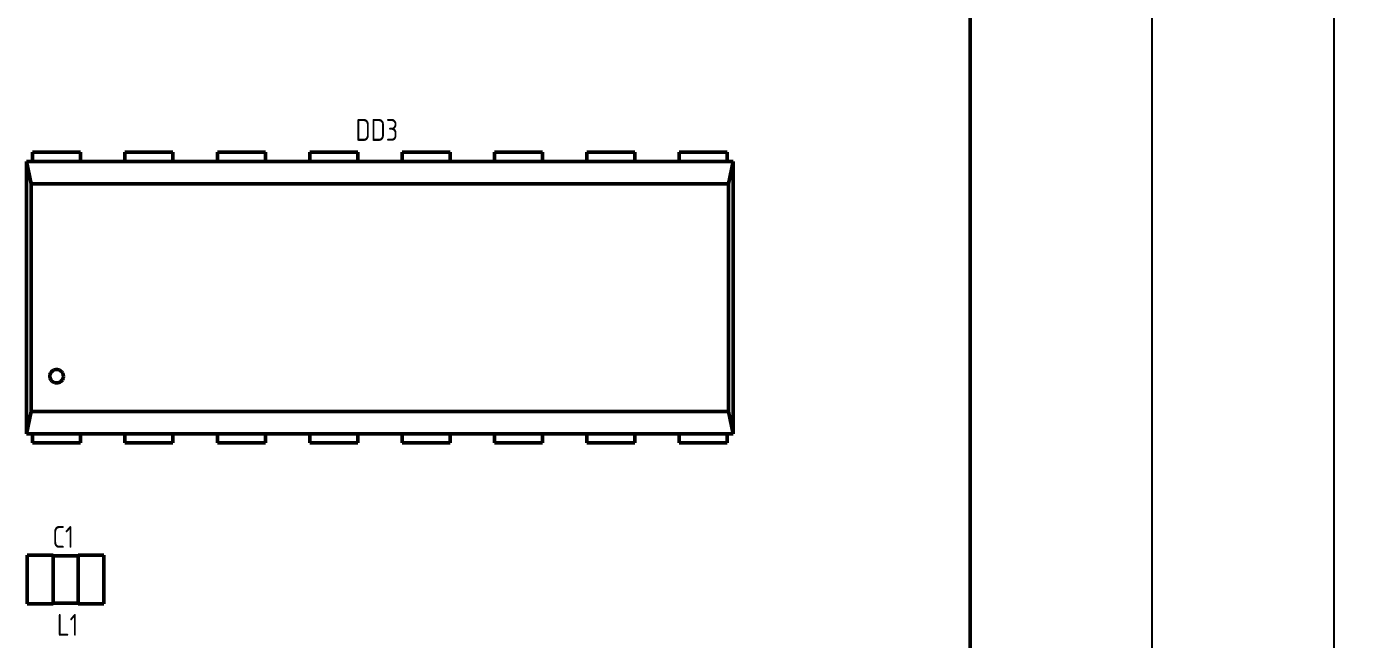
# Model space of a CAD drawing. Extents: x 260 to 1101, y 70 to 664.
# Drawn here: x 454.6 to 527.8, y 512.7 to 546.4 of the extents above; entities that cross this region are included whole.
import ezdxf

# ---------------------------------------------------------------- set-up
doc = ezdxf.new("R2010")
doc.units = 0
doc.header["$MEASUREMENT"] = 0
doc.layers.get('0').update_dxf_attribs({"linetype": 'CONTINUOUS', "lineweight": 15})
doc.layers.get('DEFPOINTS').update_dxf_attribs({"linetype": 'CONTINUOUS'})
doc.layers.add('Основная', color=7, linetype='CONTINUOUS', lineweight=50)
doc.styles.add('GOST type A0', font='', dxfattribs={"oblique": 15, "height": 3.5})
doc.styles.get('GOST type A0').set_extended_font_data('GOST type A')
doc.dimstyles.new('ISO-25', dxfattribs={"dimtxt": 2.5, "dimasz": 2.5, "dimexe": 1.25, "dimexo": 0.625, "dimtad": 1, "dimtxsty": 'Standard', "dimcen": 2.5, "dimadec": 0, "dimazin": 0, "dimtfac": 1, "dimtmove": 0, "dimatfit": 3, "dimfxl": 1, "dimarcsym": 0})

# ---------------------------------------------------------------- blocks, each defined once
blk = doc.blocks.new('*D2')
at = {"color": 0, "lineweight": -2, "transparency": 16777216}
for p, q in [((502.125, 584.961), (517.75, 584.961)), ((516.5, 582.461), (516.5, 357.461)), ((502.125, 354.961), (517.75, 354.961))]:
    blk.add_line(p, q, dxfattribs=at)
at = {"color": 0, "transparency": 16777216}
for points in [[(516.083, 582.461), (516.917, 582.461), (516.5, 584.961)], [(516.083, 357.461), (516.917, 357.461), (516.5, 354.961)]]:
    blk.add_solid(points, dxfattribs=at)
at = {"layer": 'DEFPOINTS', "color": 0, "transparency": 16777216}
for p in [(501.5, 584.961), (501.5, 354.961), (516.5, 354.961)]:
    blk.add_point(p, dxfattribs=at)
at = {"color": 0, "transparency": 16777216, "insert": (514.125, 469.961), "char_height": 3.5, "attachment_point": 5, "rotation": 90, "style": 'GOST type A0'}
blk.add_mtext('115*', dxfattribs=at)
blk = doc.blocks.new('*D3')
at = {"color": 0, "lineweight": -2, "transparency": 16777216}
for p, q in [((467.323, 607.161), (527.75, 607.161)), ((526.5, 604.661), (526.5, 352.461)), ((507.125, 349.961), (527.75, 349.961))]:
    blk.add_line(p, q, dxfattribs=at)
at = {"color": 0, "transparency": 16777216}
for points in [[(526.083, 604.661), (526.917, 604.661), (526.5, 607.161)], [(526.083, 352.461), (526.917, 352.461), (526.5, 349.961)]]:
    blk.add_solid(points, dxfattribs=at)
at = {"layer": 'DEFPOINTS', "color": 0, "transparency": 16777216}
for p in [(466.698, 607.161), (506.5, 349.961), (526.5, 349.961)]:
    blk.add_point(p, dxfattribs=at)
at = {"color": 0, "transparency": 16777216, "insert": (523.863, 478.561), "char_height": 3.5, "attachment_point": 5, "rotation": 90, "style": 'GOST type A0'}
blk.add_mtext('128,6*', dxfattribs=at)

msp = doc.modelspace()

# ---------------------------------------------------------------- linework, layer by layer
at = {"layer": 'Основная'}
for p, q in [((506.5, 349.961), (506.5, 589.961)), ((457.58, 539.449), (454.94, 539.449)), ((454.94, 539.449), (454.94, 538.939)), ((454.94, 538.939), (454.94, 539.449)), ((454.94, 539.449), (457.58, 539.449)), ((457.58, 539.449), (454.94, 539.449)), ((454.94, 539.449), (454.94, 538.939)), ((454.94, 538.939), (454.94, 539.449)), ((454.94, 539.449), (457.58, 539.449)), ((457.58, 538.939), (457.58, 539.449)), ((457.58, 538.939), (457.58, 539.449)), ((457.58, 538.939), (457.58, 539.449)), ((457.58, 538.939), (457.58, 539.449)), ((462.66, 539.449), (460.02, 539.449)), ((460.02, 539.449), (460.02, 538.939)), ((460.02, 538.939), (460.02, 539.449)), ((460.02, 539.449), (462.66, 539.449)), ((462.66, 539.449), (460.02, 539.449)), ((460.02, 539.449), (460.02, 538.939)), ((460.02, 538.939), (460.02, 539.449)), ((460.02, 539.449), (462.66, 539.449)), ((462.66, 538.939), (462.66, 539.449)), ((462.66, 538.939), (462.66, 539.449)), ((462.66, 538.939), (462.66, 539.449)), ((462.66, 538.939), (462.66, 539.449)), ((467.74, 539.449), (465.1, 539.449)), ((465.1, 539.449), (465.1, 538.939)), ((465.1, 538.939), (465.1, 539.449)), ((467.74, 539.449), (465.1, 539.449)), ((467.74, 539.449), (465.1, 539.449)), ((465.1, 539.449), (465.1, 538.939)), ((465.1, 538.939), (465.1, 539.449)), ((467.74, 539.449), (465.1, 539.449)), ((467.74, 538.939), (467.74, 539.449)), ((467.74, 538.939), (467.74, 539.449)), ((467.74, 538.939), (467.74, 539.449)), ((467.74, 538.939), (467.74, 539.449)), ((472.82, 539.449), (470.18, 539.449)), ((470.18, 539.449), (470.18, 538.939)), ((470.18, 538.939), (470.18, 539.449)), ((470.18, 539.449), (472.82, 539.449)), ((472.82, 539.449), (470.18, 539.449)), ((470.18, 539.449), (470.18, 538.939)), ((470.18, 538.939), (470.18, 539.449)), ((470.18, 539.449), (472.82, 539.449)), ((472.82, 538.939), (472.82, 539.449)), ((472.82, 538.939), (472.82, 539.449)), ((472.82, 538.939), (472.82, 539.449)), ((472.82, 538.939), (472.82, 539.449)), ((477.9, 539.449), (475.26, 539.449)), ((475.26, 539.449), (475.26, 538.939)), ((475.26, 538.939), (475.26, 539.449)), ((475.26, 539.449), (477.9, 539.449)), ((477.9, 539.449), (475.26, 539.449)), ((475.26, 539.449), (475.26, 538.939)), ((475.26, 538.939), (475.26, 539.449)), ((475.26, 539.449), (477.9, 539.449)), ((477.9, 538.939), (477.9, 539.449)), ((477.9, 538.939), (477.9, 539.449)), ((477.9, 538.939), (477.9, 539.449)), ((477.9, 538.939), (477.9, 539.449)), ((482.98, 539.449), (480.34, 539.449)), ((480.34, 539.449), (480.34, 538.939)), ((480.34, 538.939), (480.34, 539.449)), ((482.98, 539.449), (480.34, 539.449)), ((482.98, 539.449), (480.34, 539.449)), ((480.34, 539.449), (480.34, 538.939)), ((480.34, 538.939), (480.34, 539.449)), ((482.98, 539.449), (480.34, 539.449)), ((482.98, 538.939), (482.98, 539.449)), ((482.98, 538.939), (482.98, 539.449)), ((482.98, 538.939), (482.98, 539.449)), ((482.98, 538.939), (482.98, 539.449)), ((488.06, 539.449), (485.42, 539.449)), ((485.42, 539.449), (485.42, 538.939)), ((485.42, 538.939), (485.42, 539.449)), ((485.42, 539.449), (488.06, 539.449)), ((488.06, 539.449), (485.42, 539.449)), ((485.42, 539.449), (485.42, 538.939)), ((485.42, 538.939), (485.42, 539.449)), ((485.42, 539.449), (488.06, 539.449)), ((488.06, 538.939), (488.06, 539.449)), ((488.06, 538.939), (488.06, 539.449)), ((488.06, 538.939), (488.06, 539.449)), ((488.06, 538.939), (488.06, 539.449)), ((493.14, 539.449), (490.5, 539.449)), ((490.5, 539.449), (490.5, 538.939)), ((490.5, 538.939), (490.5, 539.449)), ((490.5, 539.449), (493.14, 539.449)), ((493.14, 539.449), (490.5, 539.449)), ((490.5, 539.449), (490.5, 538.939)), ((490.5, 538.939), (490.5, 539.449)), ((490.5, 539.449), (493.14, 539.449)), ((493.14, 538.939), (493.14, 539.449)), ((493.14, 538.939), (493.14, 539.449)), ((493.14, 538.939), (493.14, 539.449)), ((493.14, 538.939), (493.14, 539.449)), ((454.94, 538.939), (454.608, 538.939)), ((454.608, 538.939), (454.608, 523.977)), ((454.608, 523.977), (454.608, 538.939)), ((454.864, 537.719), (454.608, 538.939)), ((493.472, 538.939), (454.608, 538.939)), ((454.94, 538.939), (454.608, 538.939)), ((454.608, 538.939), (454.608, 523.977)), ((454.608, 523.977), (454.608, 538.939)), ((454.864, 537.719), (454.608, 538.939)), ((493.472, 538.939), (454.608, 538.939)), ((460.02, 538.939), (457.58, 538.939)), ((460.02, 538.939), (457.58, 538.939)), ((465.1, 538.939), (462.66, 538.939)), ((465.1, 538.939), (462.66, 538.939)), ((470.18, 538.939), (467.74, 538.939)), ((470.18, 538.939), (467.74, 538.939)), ((475.26, 538.939), (472.82, 538.939)), ((475.26, 538.939), (472.82, 538.939)), ((480.34, 538.939), (477.9, 538.939)), ((480.34, 538.939), (477.9, 538.939)), ((485.42, 538.939), (482.98, 538.939)), ((485.42, 538.939), (482.98, 538.939)), ((490.5, 538.939), (488.06, 538.939)), ((490.5, 538.939), (488.06, 538.939)), ((493.472, 538.939), (493.14, 538.939)), ((493.472, 538.939), (493.14, 538.939)), ((493.216, 537.719), (493.472, 538.939)), ((493.216, 537.719), (493.472, 538.939)), ((493.472, 523.977), (493.472, 538.939)), ((493.472, 523.977), (493.472, 538.939)), ((493.472, 523.977), (493.472, 538.939)), ((493.472, 523.977), (493.472, 538.939)), ((454.864, 525.197), (454.864, 537.719)), ((493.216, 537.719), (454.864, 537.719)), ((454.864, 525.197), (454.864, 537.719)), ((493.216, 537.719), (454.864, 537.719)), ((493.216, 525.197), (493.216, 537.719)), ((493.216, 525.197), (493.216, 537.719)), ((455.922, 527.297), (455.972, 527.375)), ((455.922, 527.297), (455.972, 527.375)), ((455.972, 527.375), (456.04, 527.439)), ((455.972, 527.375), (456.04, 527.439)), ((456.04, 527.439), (456.122, 527.485)), ((456.04, 527.439), (456.122, 527.485)), ((456.122, 527.485), (456.212, 527.509)), ((456.122, 527.485), (456.212, 527.509)), ((456.212, 527.509), (456.306, 527.509)), ((456.212, 527.509), (456.306, 527.509)), ((456.398, 527.485), (456.306, 527.509)), ((456.398, 527.485), (456.306, 527.509)), ((456.48, 527.439), (456.398, 527.485)), ((456.48, 527.439), (456.398, 527.485)), ((456.548, 527.375), (456.48, 527.439)), ((456.548, 527.375), (456.48, 527.439)), ((456.598, 527.297), (456.548, 527.375)), ((456.598, 527.297), (456.548, 527.375)), ((455.886, 527.113), (455.892, 527.207)), ((455.886, 527.113), (455.892, 527.207)), ((455.904, 527.021), (455.886, 527.113)), ((455.904, 527.021), (455.886, 527.113)), ((455.892, 527.207), (455.922, 527.297)), ((455.892, 527.207), (455.922, 527.297)), ((455.944, 526.937), (455.904, 527.021)), ((455.944, 526.937), (455.904, 527.021)), ((456.004, 526.865), (455.944, 526.937)), ((456.004, 526.865), (455.944, 526.937)), ((456.08, 526.809), (456.004, 526.865)), ((456.08, 526.809), (456.004, 526.865)), ((456.166, 526.775), (456.08, 526.809)), ((456.166, 526.775), (456.08, 526.809)), ((456.26, 526.763), (456.166, 526.775)), ((456.26, 526.763), (456.166, 526.775)), ((456.26, 526.763), (456.352, 526.775)), ((456.26, 526.763), (456.352, 526.775)), ((456.352, 526.775), (456.44, 526.809)), ((456.352, 526.775), (456.44, 526.809)), ((456.44, 526.809), (456.516, 526.865)), ((456.44, 526.809), (456.516, 526.865)), ((456.516, 526.865), (456.576, 526.937)), ((456.516, 526.865), (456.576, 526.937)), ((456.576, 526.937), (456.616, 527.021)), ((456.576, 526.937), (456.616, 527.021)), ((456.628, 527.207), (456.598, 527.297)), ((456.628, 527.207), (456.598, 527.297)), ((456.616, 527.021), (456.634, 527.113)), ((456.616, 527.021), (456.634, 527.113)), ((456.634, 527.113), (456.628, 527.207)), ((456.634, 527.113), (456.628, 527.207)), ((454.608, 523.977), (454.864, 525.197)), ((454.608, 523.977), (454.864, 525.197)), ((493.216, 525.197), (454.864, 525.197)), ((493.216, 525.197), (454.864, 525.197)), ((493.472, 523.977), (493.216, 525.197)), ((493.472, 523.977), (493.216, 525.197)), ((454.608, 523.977), (454.94, 523.977)), ((493.472, 523.977), (454.608, 523.977)), ((454.608, 523.977), (454.94, 523.977)), ((493.472, 523.977), (454.608, 523.977)), ((454.94, 523.977), (454.94, 523.467)), ((454.94, 523.467), (454.94, 523.977)), ((454.94, 523.977), (454.94, 523.467)), ((454.94, 523.467), (454.94, 523.977)), ((457.58, 523.467), (457.58, 523.977)), ((457.58, 523.977), (460.02, 523.977)), ((457.58, 523.467), (457.58, 523.977)), ((457.58, 523.467), (457.58, 523.977)), ((457.58, 523.977), (460.02, 523.977)), ((457.58, 523.467), (457.58, 523.977)), ((460.02, 523.977), (460.02, 523.467)), ((460.02, 523.467), (460.02, 523.977)), ((460.02, 523.977), (460.02, 523.467)), ((460.02, 523.467), (460.02, 523.977)), ((462.66, 523.467), (462.66, 523.977)), ((462.66, 523.977), (465.1, 523.977)), ((462.66, 523.467), (462.66, 523.977)), ((462.66, 523.467), (462.66, 523.977)), ((462.66, 523.977), (465.1, 523.977)), ((462.66, 523.467), (462.66, 523.977)), ((465.1, 523.977), (465.1, 523.467)), ((465.1, 523.467), (465.1, 523.977)), ((465.1, 523.977), (465.1, 523.467)), ((465.1, 523.467), (465.1, 523.977)), ((467.74, 523.467), (467.74, 523.977)), ((467.74, 523.977), (470.18, 523.977)), ((467.74, 523.467), (467.74, 523.977)), ((467.74, 523.467), (467.74, 523.977)), ((467.74, 523.977), (470.18, 523.977)), ((467.74, 523.467), (467.74, 523.977)), ((470.18, 523.977), (470.18, 523.467)), ((470.18, 523.467), (470.18, 523.977)), ((470.18, 523.977), (470.18, 523.467)), ((470.18, 523.467), (470.18, 523.977)), ((472.82, 523.467), (472.82, 523.977)), ((472.82, 523.977), (475.26, 523.977)), ((472.82, 523.467), (472.82, 523.977)), ((472.82, 523.467), (472.82, 523.977)), ((472.82, 523.977), (475.26, 523.977)), ((472.82, 523.467), (472.82, 523.977)), ((475.26, 523.977), (475.26, 523.467)), ((475.26, 523.467), (475.26, 523.977)), ((475.26, 523.977), (475.26, 523.467)), ((475.26, 523.467), (475.26, 523.977)), ((477.9, 523.467), (477.9, 523.977)), ((477.9, 523.977), (480.34, 523.977)), ((477.9, 523.467), (477.9, 523.977)), ((477.9, 523.467), (477.9, 523.977)), ((477.9, 523.977), (480.34, 523.977)), ((477.9, 523.467), (477.9, 523.977)), ((480.34, 523.977), (480.34, 523.467)), ((480.34, 523.467), (480.34, 523.977)), ((480.34, 523.977), (480.34, 523.467)), ((480.34, 523.467), (480.34, 523.977)), ((482.98, 523.467), (482.98, 523.977)), ((482.98, 523.977), (485.42, 523.977)), ((482.98, 523.467), (482.98, 523.977)), ((482.98, 523.467), (482.98, 523.977)), ((482.98, 523.977), (485.42, 523.977)), ((482.98, 523.467), (482.98, 523.977)), ((485.42, 523.977), (485.42, 523.467)), ((485.42, 523.467), (485.42, 523.977)), ((485.42, 523.977), (485.42, 523.467)), ((485.42, 523.467), (485.42, 523.977)), ((488.06, 523.467), (488.06, 523.977)), ((488.06, 523.977), (490.5, 523.977)), ((488.06, 523.467), (488.06, 523.977)), ((488.06, 523.467), (488.06, 523.977)), ((488.06, 523.977), (490.5, 523.977)), ((488.06, 523.467), (488.06, 523.977)), ((490.5, 523.977), (490.5, 523.467)), ((490.5, 523.467), (490.5, 523.977)), ((490.5, 523.977), (490.5, 523.467)), ((490.5, 523.467), (490.5, 523.977)), ((493.14, 523.467), (493.14, 523.977)), ((493.14, 523.977), (493.472, 523.977)), ((493.14, 523.467), (493.14, 523.977)), ((493.14, 523.467), (493.14, 523.977)), ((493.14, 523.977), (493.472, 523.977)), ((493.14, 523.467), (493.14, 523.977)), ((454.94, 523.467), (457.58, 523.467)), ((457.58, 523.467), (454.94, 523.467)), ((454.94, 523.467), (457.58, 523.467)), ((457.58, 523.467), (454.94, 523.467)), ((460.02, 523.467), (462.66, 523.467)), ((462.66, 523.467), (460.02, 523.467)), ((460.02, 523.467), (462.66, 523.467)), ((462.66, 523.467), (460.02, 523.467)), ((465.1, 523.467), (467.74, 523.467)), ((467.74, 523.467), (465.1, 523.467)), ((465.1, 523.467), (467.74, 523.467)), ((467.74, 523.467), (465.1, 523.467)), ((470.18, 523.467), (472.82, 523.467)), ((472.82, 523.467), (470.18, 523.467)), ((470.18, 523.467), (472.82, 523.467)), ((472.82, 523.467), (470.18, 523.467)), ((475.26, 523.467), (477.9, 523.467)), ((477.9, 523.467), (475.26, 523.467)), ((475.26, 523.467), (477.9, 523.467)), ((477.9, 523.467), (475.26, 523.467)), ((480.34, 523.467), (482.98, 523.467)), ((482.98, 523.467), (480.34, 523.467)), ((480.34, 523.467), (482.98, 523.467)), ((482.98, 523.467), (480.34, 523.467)), ((485.42, 523.467), (488.06, 523.467)), ((488.06, 523.467), (485.42, 523.467)), ((485.42, 523.467), (488.06, 523.467)), ((488.06, 523.467), (485.42, 523.467)), ((490.5, 523.467), (493.14, 523.467)), ((493.14, 523.467), (490.5, 523.467)), ((490.5, 523.467), (493.14, 523.467)), ((493.14, 523.467), (490.5, 523.467)), ((454.645, 517.307), (454.645, 514.615)), ((456.067, 517.307), (454.645, 517.307)), ((454.645, 514.615), (454.645, 517.307)), ((454.645, 517.307), (456.067, 517.307)), ((454.645, 517.307), (454.645, 514.615)), ((456.067, 517.307), (454.645, 517.307)), ((454.645, 514.615), (454.645, 517.307)), ((454.645, 517.307), (456.067, 517.307)), ((456.067, 517.269), (456.067, 517.307)), ((456.067, 514.615), (456.067, 517.307)), ((456.067, 517.269), (456.067, 517.307)), ((456.067, 514.615), (456.067, 517.307)), ((457.439, 517.269), (456.067, 517.269)), ((456.067, 517.269), (457.439, 517.269)), ((457.439, 517.269), (456.067, 517.269)), ((456.067, 517.269), (457.439, 517.269)), ((458.861, 517.307), (457.439, 517.307)), ((457.439, 517.307), (457.439, 517.269)), ((457.439, 514.615), (457.439, 517.307)), ((457.439, 517.307), (458.861, 517.307)), ((458.861, 517.307), (457.439, 517.307)), ((457.439, 517.307), (457.439, 517.269)), ((457.439, 514.615), (457.439, 517.307)), ((457.439, 517.307), (458.861, 517.307)), ((458.861, 514.615), (458.861, 517.307)), ((458.861, 514.615), (458.861, 517.307)), ((458.861, 514.615), (458.861, 517.307)), ((458.861, 514.615), (458.861, 517.307)), ((454.645, 514.615), (456.067, 514.615)), ((454.645, 514.615), (456.067, 514.615)), ((454.645, 514.615), (456.067, 514.615)), ((454.645, 514.615), (456.067, 514.615)), ((456.067, 514.615), (456.067, 514.653)), ((456.067, 514.653), (457.439, 514.653)), ((456.067, 514.653), (457.439, 514.653)), ((456.067, 514.615), (456.067, 514.653)), ((456.067, 514.653), (457.439, 514.653)), ((456.067, 514.653), (457.439, 514.653)), ((457.439, 514.653), (457.439, 514.615)), ((457.439, 514.653), (457.439, 514.615)), ((457.439, 514.615), (458.861, 514.615)), ((457.439, 514.615), (458.861, 514.615)), ((457.439, 514.615), (458.861, 514.615)), ((457.439, 514.615), (458.861, 514.615))]:
    msp.add_line(p, q, dxfattribs=at)

# ---------------------------------------------------------------- texts
at = {"layer": 'Основная', "style": 'GOST type A0'}
for s, p in [('DD3', (472.697, 540.073)), ('C1', (456.029, 517.702)), ('L1', (456.274, 512.867))]:
    msp.add_text(s, height=1.2, dxfattribs=at).set_placement(p)

# ---------------------------------------------------------------- dimensions: what is measured, and where the dimension line sits
for base, p1, p2, text, picture, middle in [((526.5, 349.961), (466.698, 607.161), (506.5, 349.961), '128,6*', '*D3', (526.5, 478.561)), ((516.5, 354.961), (501.5, 584.961), (501.5, 354.961), '115*', '*D2', (516.5, 469.961))]:
    dim = msp.add_linear_dim(base=base, p1=p1, p2=p2, angle=90, text=text, dimstyle='ISO-25', override={"dimtxsty": 'GOST type A0'})
    dim.commit()
    dim.dimension.update_dxf_attribs({"geometry": picture, "text_midpoint": middle, "dimtype": 160})

doc.saveas('drawing.dxf')
